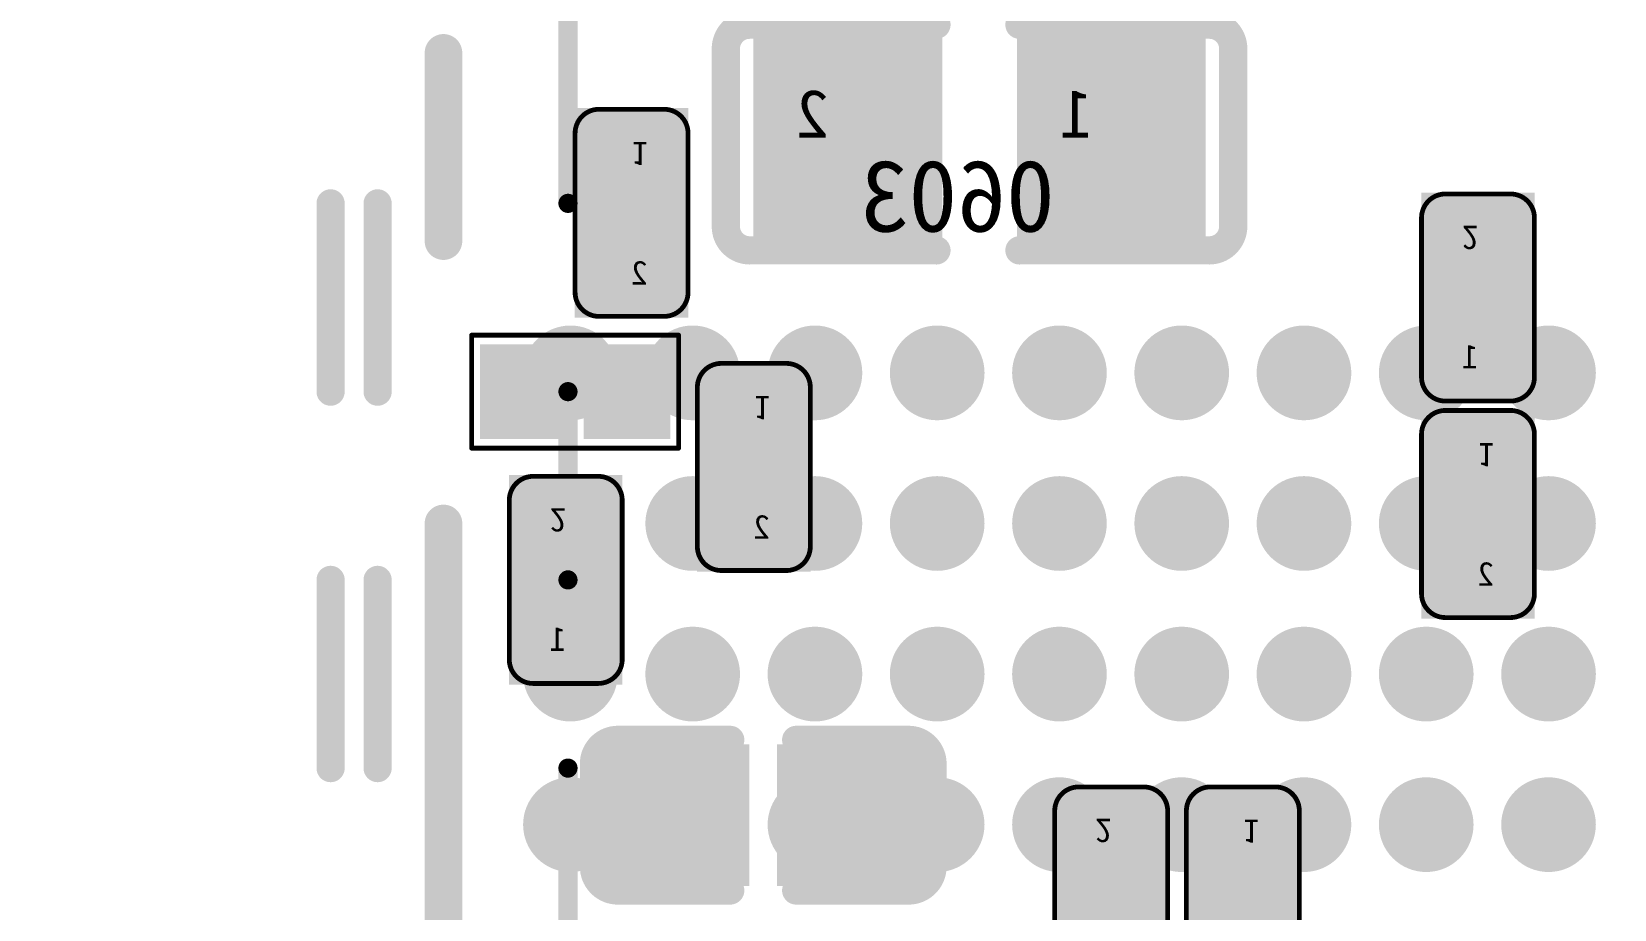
# Model space of a CAD drawing. Header units: millimetres. Extents: x 7.33 to 10.08, y 7.01 to 8.78.
# Drawn here: x 7.9484 to 8.2797, y 8.3593 to 8.5429 of the extents above; entities that cross this region are included whole.
import ezdxf

# ---------------------------------------------------------------- set-up
doc = ezdxf.new("R2010")
doc.units = ezdxf.units.MM
doc.header["$MEASUREMENT"] = 0
for name, color, linetype in [('BottomLayer', 5, 'Continuous'), ('BottomOverlay', 54, 'Continuous'), ('BottomPaste', 16, 'Continuous'), ('BottomSolder', 6, 'Continuous'), ('Mechanical16', 56, 'Continuous'), ('Mechanical20', 56, 'Continuous'), ('Mechanical5', 56, 'Continuous'), ('TopLayer', 1, 'Continuous'), ('TopOverlay', 2, 'Continuous'), ('TopPaste', 8, 'Continuous'), ('TopSolder', 216, 'Continuous')]:
    doc.layers.add(name, color=color, linetype=linetype)

# ---------------------------------------------------------------- blocks, each defined once
blk = doc.blocks.new('BGA200_15R00X10R00X0R90_5')
at = {"layer": 'TopLayer', "const_width": 0.00591}
for points in [[(0.04429, -0.06348, 1), (0.0502, -0.06348, 1)], [(0.07579, -0.06348, 1), (0.08169, -0.06348, 1)], [(0.10728, -0.06348, 1), (0.11319, -0.06348, 1)], [(0.13878, -0.06348, 1), (0.14468, -0.06348, 1)], [(0.04429, -0.08908, 1), (0.0502, -0.08908, 1)], [(0.07579, -0.08908, 1), (0.08169, -0.08908, 1)], [(0.10728, -0.08908, 1), (0.11319, -0.08908, 1)], [(0.13878, -0.08908, 1), (0.14468, -0.08908, 1)], [(0.04429, -0.11467, 1), (0.0502, -0.11467, 1)], [(0.07579, -0.11467, 1), (0.08169, -0.11467, 1)], [(0.10728, -0.11467, 1), (0.11319, -0.11467, 1)], [(0.13878, -0.11467, 1), (0.14468, -0.11467, 1)], [(0.04429, -0.14026, 1), (0.0502, -0.14026, 1)], [(0.07579, -0.14026, 1), (0.08169, -0.14026, 1)], [(0.10728, -0.14026, 1), (0.11319, -0.14026, 1)], [(0.13878, -0.14026, 1), (0.14468, -0.14026, 1)], [(0.04429, -0.16585, 1), (0.0502, -0.16585, 1)], [(0.07579, -0.16585, 1), (0.08169, -0.16585, 1)], [(0.10728, -0.16585, 1), (0.11319, -0.16585, 1)], [(0.13878, -0.16585, 1), (0.14468, -0.16585, 1)], [(0.04429, -0.19144, 1), (0.0502, -0.19144, 1)], [(0.07579, -0.19144, 1), (0.08169, -0.19144, 1)], [(0.10728, -0.19144, 1), (0.11319, -0.19144, 1)], [(0.13878, -0.19144, 1), (0.14468, -0.19144, 1)], [(0.04429, -0.21703, 1), (0.0502, -0.21703, 1)], [(0.07579, -0.21703, 1), (0.08169, -0.21703, 1)], [(0.10728, -0.21703, 1), (0.11319, -0.21703, 1)], [(0.13878, -0.21703, 1), (0.14468, -0.21703, 1)], [(0.04429, -0.24262, 1), (0.0502, -0.24262, 1)], [(0.07579, -0.24262, 1), (0.08169, -0.24262, 1)], [(0.10728, -0.24262, 1), (0.11319, -0.24262, 1)], [(0.13878, -0.24262, 1), (0.14468, -0.24262, 1)], [(0.04429, -0.26821, 1), (0.0502, -0.26821, 1)], [(0.07579, -0.26821, 1), (0.08169, -0.26821, 1)], [(0.10728, -0.26821, 1), (0.11319, -0.26821, 1)], [(0.13878, -0.26821, 1), (0.14468, -0.26821, 1)]]:
    blk.add_lwpolyline(points, format="xyb", close=True, dxfattribs=at)
at = {"layer": 'TopOverlay', "const_width": 0.00787}
for points in [[(-0.01969, -0.29478), (0.01969, -0.29478)], [(0.07874, -0.29478), (0.19685, -0.29478)]]:
    blk.add_lwpolyline(points, dxfattribs=at)
at = {"layer": 'TopOverlay', "const_width": 0.00394}
for points in [[(-0.02165, -0.29478, 1), (-0.01772, -0.29478, 1)], [(0.01772, -0.29478, 1), (0.02165, -0.29478, 1)], [(0.07677, -0.29478, 1), (0.08071, -0.29478, 1)]]:
    blk.add_lwpolyline(points, format="xyb", close=True, dxfattribs=at)
at = {"layer": 'TopPaste', "const_width": 0.00591}
for points in [[(0.04429, -0.06348, 1), (0.0502, -0.06348, 1)], [(0.07579, -0.06348, 1), (0.08169, -0.06348, 1)], [(0.10728, -0.06348, 1), (0.11319, -0.06348, 1)], [(0.13878, -0.06348, 1), (0.14468, -0.06348, 1)], [(0.04429, -0.08908, 1), (0.0502, -0.08908, 1)], [(0.07579, -0.08908, 1), (0.08169, -0.08908, 1)], [(0.10728, -0.08908, 1), (0.11319, -0.08908, 1)], [(0.13878, -0.08908, 1), (0.14468, -0.08908, 1)], [(0.04429, -0.11467, 1), (0.0502, -0.11467, 1)], [(0.07579, -0.11467, 1), (0.08169, -0.11467, 1)], [(0.10728, -0.11467, 1), (0.11319, -0.11467, 1)], [(0.13878, -0.11467, 1), (0.14468, -0.11467, 1)], [(0.04429, -0.14026, 1), (0.0502, -0.14026, 1)], [(0.07579, -0.14026, 1), (0.08169, -0.14026, 1)], [(0.10728, -0.14026, 1), (0.11319, -0.14026, 1)], [(0.13878, -0.14026, 1), (0.14468, -0.14026, 1)], [(0.04429, -0.16585, 1), (0.0502, -0.16585, 1)], [(0.07579, -0.16585, 1), (0.08169, -0.16585, 1)], [(0.10728, -0.16585, 1), (0.11319, -0.16585, 1)], [(0.13878, -0.16585, 1), (0.14468, -0.16585, 1)], [(0.04429, -0.19144, 1), (0.0502, -0.19144, 1)], [(0.07579, -0.19144, 1), (0.08169, -0.19144, 1)], [(0.10728, -0.19144, 1), (0.11319, -0.19144, 1)], [(0.13878, -0.19144, 1), (0.14468, -0.19144, 1)], [(0.04429, -0.21703, 1), (0.0502, -0.21703, 1)], [(0.07579, -0.21703, 1), (0.08169, -0.21703, 1)], [(0.10728, -0.21703, 1), (0.11319, -0.21703, 1)], [(0.13878, -0.21703, 1), (0.14468, -0.21703, 1)], [(0.04429, -0.24262, 1), (0.0502, -0.24262, 1)], [(0.07579, -0.24262, 1), (0.08169, -0.24262, 1)], [(0.10728, -0.24262, 1), (0.11319, -0.24262, 1)], [(0.13878, -0.24262, 1), (0.14468, -0.24262, 1)], [(0.04429, -0.26821, 1), (0.0502, -0.26821, 1)], [(0.07579, -0.26821, 1), (0.08169, -0.26821, 1)], [(0.10728, -0.26821, 1), (0.11319, -0.26821, 1)], [(0.13878, -0.26821, 1), (0.14468, -0.26821, 1)]]:
    blk.add_lwpolyline(points, format="xyb", close=True, dxfattribs=at)
at = {"layer": 'TopSolder', "const_width": 0.00991}
for points in [[(0.04229, -0.06348, 1), (0.0522, -0.06348, 1)], [(0.07379, -0.06348, 1), (0.08369, -0.06348, 1)], [(0.10528, -0.06348, 1), (0.11519, -0.06348, 1)], [(0.13678, -0.06348, 1), (0.14668, -0.06348, 1)], [(0.04229, -0.08908, 1), (0.0522, -0.08908, 1)], [(0.07379, -0.08908, 1), (0.08369, -0.08908, 1)], [(0.10528, -0.08908, 1), (0.11519, -0.08908, 1)], [(0.13678, -0.08908, 1), (0.14668, -0.08908, 1)], [(0.04229, -0.11467, 1), (0.0522, -0.11467, 1)], [(0.07379, -0.11467, 1), (0.08369, -0.11467, 1)], [(0.10528, -0.11467, 1), (0.11519, -0.11467, 1)], [(0.13678, -0.11467, 1), (0.14668, -0.11467, 1)], [(0.04229, -0.14026, 1), (0.0522, -0.14026, 1)], [(0.07379, -0.14026, 1), (0.08369, -0.14026, 1)], [(0.10528, -0.14026, 1), (0.11519, -0.14026, 1)], [(0.13678, -0.14026, 1), (0.14668, -0.14026, 1)], [(0.04229, -0.16585, 1), (0.0522, -0.16585, 1)], [(0.07379, -0.16585, 1), (0.08369, -0.16585, 1)], [(0.10528, -0.16585, 1), (0.11519, -0.16585, 1)], [(0.13678, -0.16585, 1), (0.14668, -0.16585, 1)], [(0.04229, -0.19144, 1), (0.0522, -0.19144, 1)], [(0.07379, -0.19144, 1), (0.08369, -0.19144, 1)], [(0.10528, -0.19144, 1), (0.11519, -0.19144, 1)], [(0.13678, -0.19144, 1), (0.14668, -0.19144, 1)], [(0.04229, -0.21703, 1), (0.0522, -0.21703, 1)], [(0.07379, -0.21703, 1), (0.08369, -0.21703, 1)], [(0.10528, -0.21703, 1), (0.11519, -0.21703, 1)], [(0.13678, -0.21703, 1), (0.14668, -0.21703, 1)], [(0.04229, -0.24262, 1), (0.0522, -0.24262, 1)], [(0.07379, -0.24262, 1), (0.08369, -0.24262, 1)], [(0.10528, -0.24262, 1), (0.11519, -0.24262, 1)], [(0.13678, -0.24262, 1), (0.14668, -0.24262, 1)], [(0.04229, -0.26821, 1), (0.0522, -0.26821, 1)], [(0.07379, -0.26821, 1), (0.08369, -0.26821, 1)], [(0.10528, -0.26821, 1), (0.11519, -0.26821, 1)], [(0.13678, -0.26821, 1), (0.14668, -0.26821, 1)]]:
    blk.add_lwpolyline(points, format="xyb", close=True, dxfattribs=at)
blk = doc.blocks.new('FBGA153_11R5X13R0X1R00_B_14')
at = {"layer": 'BottomOverlay', "const_width": 0.00591}
for points in [[(0.21654, -0.01969), (0.21654, 0.01969)], [(0.22638, -0.01969), (0.22638, 0.01969)], [(0.21654, -0.09842), (0.21654, -0.05906)], [(0.22638, -0.09842), (0.22638, -0.05906)]]:
    blk.add_lwpolyline(points, dxfattribs=at)
at = {"layer": 'BottomOverlay', "const_width": 0.00295}
for points in [[(0.21506, 0.01969, 1), (0.21801, 0.01969, 1)], [(0.2249, 0.01969, 1), (0.22785, 0.01969, 1)], [(0.21506, -0.01969, 1), (0.21801, -0.01969, 1)], [(0.2249, -0.01969, 1), (0.22785, -0.01969, 1)], [(0.21506, -0.05906, 1), (0.21801, -0.05906, 1)], [(0.2249, -0.05906, 1), (0.22785, -0.05906, 1)], [(0.21506, -0.09842, 1), (0.21801, -0.09842, 1)], [(0.2249, -0.09842, 1), (0.22785, -0.09842, 1)]]:
    blk.add_lwpolyline(points, format="xyb", close=True, dxfattribs=at)
at = {"layer": 'Mechanical16'}
for points, const_width in [([(0.26622, 0.01969), (0.26622, 0.05906)], 0.00402), ([(0.21654, -0.01969), (0.21654, 0.01969)], 0.00591), ([(0.22638, -0.01969), (0.22638, 0.01969)], 0.00591), ([(0.26622, -0.05906), (0.26622, -0.01969)], 0.00402), ([(0.21654, -0.09842), (0.21654, -0.05906)], 0.00591), ([(0.22638, -0.09842), (0.22638, -0.05906)], 0.00591), ([(0.26622, -0.1378), (0.26622, -0.09842)], 0.00402)]:
    blk.add_lwpolyline(points, dxfattribs=dict(at, const_width=const_width))
for points, const_width in [([(0.21506, 0.01969, 1), (0.21801, 0.01969, 1)], 0.00295), ([(0.2249, 0.01969, 1), (0.22785, 0.01969, 1)], 0.00295), ([(0.26522, 0.01969, 1), (0.26722, 0.01969, 1)], 0.00201), ([(0.21506, -0.01969, 1), (0.21801, -0.01969, 1)], 0.00295), ([(0.2249, -0.01969, 1), (0.22785, -0.01969, 1)], 0.00295), ([(0.26522, -0.01969, 1), (0.26722, -0.01969, 1)], 0.00201), ([(0.21506, -0.05906, 1), (0.21801, -0.05906, 1)], 0.00295), ([(0.2249, -0.05906, 1), (0.22785, -0.05906, 1)], 0.00295), ([(0.26522, -0.05906, 1), (0.26722, -0.05906, 1)], 0.00201), ([(0.21506, -0.09842, 1), (0.21801, -0.09842, 1)], 0.00295), ([(0.2249, -0.09842, 1), (0.22785, -0.09842, 1)], 0.00295), ([(0.26522, -0.09842, 1), (0.26722, -0.09842, 1)], 0.00201)]:
    blk.add_lwpolyline(points, format="xyb", close=True, dxfattribs=dict(at, const_width=const_width))
blk = doc.blocks.new('R0201_B_70')
at = {"layer": 'BottomLayer'}
for points in [[(-0.01792, -0.00788), (-0.00375, -0.00788), (-0.01792, 0.00787), (-0.00375, 0.00787)], [(0.00374, -0.00788), (0.01791, -0.00788), (0.00374, 0.00787), (0.01791, 0.00787)]]:
    blk.add_solid(points, dxfattribs=at)
at = {"layer": 'BottomOverlay', "const_width": 0.001}
for points in [[(-0.02166, 0.01182), (-0.02166, -0.01182)], [(0.02166, 0.01182), (-0.02166, 0.01182)], [(0.02166, 0.01182), (0.02166, -0.01182)], [(0.02166, -0.01182), (-0.02166, -0.01182)]]:
    blk.add_lwpolyline(points, dxfattribs=at)
at = {"layer": 'BottomOverlay', "const_width": 0.0005}
for points in [[(-0.02191, 0.01182, 1), (-0.02141, 0.01182, 1)], [(-0.02191, 0.01182, 1), (-0.02141, 0.01182, 1)], [(0.02141, 0.01182, 1), (0.02191, 0.01182, 1)], [(0.02141, 0.01182, 1), (0.02191, 0.01182, 1)], [(-0.02191, -0.01182, 1), (-0.02141, -0.01182, 1)], [(-0.02191, -0.01182, 1), (-0.02141, -0.01182, 1)], [(0.02141, -0.01182, 1), (0.02191, -0.01182, 1)], [(0.02141, -0.01182, 1), (0.02191, -0.01182, 1)]]:
    blk.add_lwpolyline(points, format="xyb", close=True, dxfattribs=at)
at = {"layer": 'BottomPaste'}
for points in [[(-0.01792, -0.00788), (-0.00375, -0.00788), (-0.01792, 0.00787), (-0.00375, 0.00787)], [(0.00374, -0.00788), (0.01791, -0.00788), (0.00374, 0.00787), (0.01791, 0.00787)]]:
    blk.add_solid(points, dxfattribs=at)
at = {"layer": 'BottomSolder'}
for points in [[(-0.01992, -0.00988), (-0.00175, -0.00988), (-0.01992, 0.00987), (-0.00175, 0.00987)], [(0.00174, -0.00988), (0.01991, -0.00988), (0.00174, 0.00987), (0.01991, 0.00987)]]:
    blk.add_solid(points, dxfattribs=at)
blk = doc.blocks.new('C0201_B_273')
at = {"layer": 'BottomLayer'}
for points in [[(-0.01792, -0.00788), (-0.00375, -0.00788), (-0.01792, 0.00787), (-0.00375, 0.00787)], [(0.00374, -0.00788), (0.01791, -0.00788), (0.00374, 0.00787), (0.01791, 0.00787)]]:
    blk.add_solid(points, dxfattribs=at)
at = {"layer": 'BottomOverlay', "const_width": 0.001}
for points in [[(-0.02166, 0.00681, -0.414249), (-0.01666, 0.01182)], [(0.01665, 0.01182, -0.414214), (0.02166, 0.00681)], [(-0.01666, -0.01182, -0.414178), (-0.02166, -0.00681)], [(0.02166, -0.00681, -0.414132), (0.01665, -0.01182)]]:
    blk.add_lwpolyline(points, format="xyb", dxfattribs=at)
for points in [[(-0.01666, 0.01182), (0.01665, 0.01182)], [(-0.02166, 0.00681), (-0.02166, -0.00681)], [(0.02166, 0.00681), (0.02166, -0.00681)], [(-0.01666, -0.01182), (0.01665, -0.01182)]]:
    blk.add_lwpolyline(points, dxfattribs=at)
at = {"layer": 'BottomOverlay', "const_width": 0.0005}
for points in [[(-0.01691, 0.01182, 1), (-0.01641, 0.01182, 1)], [(-0.01691, 0.01182, 1), (-0.01641, 0.01182, 1)], [(0.0164, 0.01182, 1), (0.0169, 0.01182, 1)], [(0.0164, 0.01182, 1), (0.0169, 0.01182, 1)], [(-0.02191, 0.00681, 1), (-0.02141, 0.00681, 1)], [(-0.02191, 0.00681, 1), (-0.02141, 0.00681, 1)], [(0.02141, 0.00681, 1), (0.02191, 0.00681, 1)], [(0.02141, 0.00681, 1), (0.02191, 0.00681, 1)], [(-0.02191, -0.00681, 1), (-0.02141, -0.00681, 1)], [(-0.02191, -0.00681, 1), (-0.02141, -0.00681, 1)], [(0.02141, -0.00681, 1), (0.02191, -0.00681, 1)], [(0.02141, -0.00681, 1), (0.02191, -0.00681, 1)], [(-0.01691, -0.01182, 1), (-0.01641, -0.01182, 1)], [(-0.01691, -0.01182, 1), (-0.01641, -0.01182, 1)], [(0.0164, -0.01182, 1), (0.0169, -0.01182, 1)], [(0.0164, -0.01182, 1), (0.0169, -0.01182, 1)]]:
    blk.add_lwpolyline(points, format="xyb", close=True, dxfattribs=at)
at = {"layer": 'BottomPaste'}
for points in [[(-0.01792, -0.00788), (-0.00375, -0.00788), (-0.01792, 0.00787), (-0.00375, 0.00787)], [(0.00374, -0.00788), (0.01791, -0.00788), (0.00374, 0.00787), (0.01791, 0.00787)]]:
    blk.add_solid(points, dxfattribs=at)
at = {"layer": 'BottomSolder'}
for points in [[(-0.02192, -0.01188), (0.00025, -0.01188), (-0.02192, 0.01187), (0.00025, 0.01187)], [(-0.00026, -0.01188), (0.02191, -0.01188), (-0.00026, 0.01187), (0.02191, 0.01187)]]:
    blk.add_solid(points, dxfattribs=at)
at = {"layer": 'Mechanical20', "text_generation_flag": 2}
for s, rotation, p in [('1', 270, (-0.01484, 0)), ('2', 90, (0.015, 0.00333))]:
    blk.add_text(s, height=0.005, rotation=rotation, dxfattribs=at).set_placement(p)
blk = doc.blocks.new('C0201_B_275')
at = {"layer": 'BottomLayer'}
for points in [[(-0.01792, -0.00788), (-0.00375, -0.00788), (-0.01792, 0.00787), (-0.00375, 0.00787)], [(0.00374, -0.00788), (0.01791, -0.00788), (0.00374, 0.00787), (0.01791, 0.00787)]]:
    blk.add_solid(points, dxfattribs=at)
at = {"layer": 'BottomOverlay', "const_width": 0.001}
for points in [[(-0.02166, 0.00681, -0.414249), (-0.01666, 0.01182)], [(0.01665, 0.01182, -0.414214), (0.02166, 0.00681)], [(-0.01666, -0.01182, -0.414178), (-0.02166, -0.00681)], [(0.02166, -0.00681, -0.414132), (0.01665, -0.01182)]]:
    blk.add_lwpolyline(points, format="xyb", dxfattribs=at)
for points in [[(0.01665, 0.01182), (-0.01666, 0.01182)], [(-0.02166, -0.00681), (-0.02166, 0.00681)], [(0.02166, -0.00681), (0.02166, 0.00681)], [(0.01665, -0.01182), (-0.01666, -0.01182)]]:
    blk.add_lwpolyline(points, dxfattribs=at)
at = {"layer": 'BottomOverlay', "const_width": 0.0005}
for points in [[(-0.01691, 0.01182, 1), (-0.01641, 0.01182, 1)], [(-0.01691, 0.01182, 1), (-0.01641, 0.01182, 1)], [(0.0164, 0.01182, 1), (0.0169, 0.01182, 1)], [(0.0164, 0.01182, 1), (0.0169, 0.01182, 1)], [(-0.02191, 0.00681, 1), (-0.02141, 0.00681, 1)], [(-0.02191, 0.00681, 1), (-0.02141, 0.00681, 1)], [(0.02141, 0.00681, 1), (0.02191, 0.00681, 1)], [(0.02141, 0.00681, 1), (0.02191, 0.00681, 1)], [(-0.02191, -0.00681, 1), (-0.02141, -0.00681, 1)], [(-0.02191, -0.00681, 1), (-0.02141, -0.00681, 1)], [(0.02141, -0.00681, 1), (0.02191, -0.00681, 1)], [(0.02141, -0.00681, 1), (0.02191, -0.00681, 1)], [(-0.01691, -0.01182, 1), (-0.01641, -0.01182, 1)], [(-0.01691, -0.01182, 1), (-0.01641, -0.01182, 1)], [(0.0164, -0.01182, 1), (0.0169, -0.01182, 1)], [(0.0164, -0.01182, 1), (0.0169, -0.01182, 1)]]:
    blk.add_lwpolyline(points, format="xyb", close=True, dxfattribs=at)
at = {"layer": 'BottomPaste'}
for points in [[(-0.01792, -0.00788), (-0.00375, -0.00788), (-0.01792, 0.00787), (-0.00375, 0.00787)], [(0.00374, -0.00788), (0.01791, -0.00788), (0.00374, 0.00787), (0.01791, 0.00787)]]:
    blk.add_solid(points, dxfattribs=at)
at = {"layer": 'BottomSolder'}
for points in [[(-0.02192, -0.01188), (0.00025, -0.01188), (-0.02192, 0.01187), (0.00025, 0.01187)], [(-0.00026, -0.01188), (0.02191, -0.01188), (-0.00026, 0.01187), (0.02191, 0.01187)]]:
    blk.add_solid(points, dxfattribs=at)
at = {"layer": 'Mechanical20', "text_generation_flag": 2}
for s, rotation, p in [('1', -90, (-0.01484, 0)), ('2', 90, (0.015, 0.00333))]:
    blk.add_text(s, height=0.005, rotation=rotation, dxfattribs=at).set_placement(p)
blk = doc.blocks.new('C0201_B_277')
at = {"layer": 'BottomLayer'}
for points in [[(-0.01792, -0.00788), (-0.00375, -0.00788), (-0.01792, 0.00787), (-0.00375, 0.00787)], [(0.00374, -0.00788), (0.01791, -0.00788), (0.00374, 0.00787), (0.01791, 0.00787)]]:
    blk.add_solid(points, dxfattribs=at)
at = {"layer": 'BottomOverlay', "const_width": 0.001}
for points in [[(-0.02166, 0.00681, -0.414249), (-0.01666, 0.01182)], [(0.01665, 0.01182, -0.414214), (0.02166, 0.00681)], [(-0.01666, -0.01182, -0.414178), (-0.02166, -0.00681)], [(0.02166, -0.00681, -0.414132), (0.01665, -0.01182)]]:
    blk.add_lwpolyline(points, format="xyb", dxfattribs=at)
for points in [[(-0.01666, 0.01182), (0.01665, 0.01182)], [(-0.02166, 0.00681), (-0.02166, -0.00681)], [(0.02166, 0.00681), (0.02166, -0.00681)], [(-0.01666, -0.01182), (0.01665, -0.01182)]]:
    blk.add_lwpolyline(points, dxfattribs=at)
at = {"layer": 'BottomOverlay', "const_width": 0.0005}
for points in [[(-0.01691, 0.01182, 1), (-0.01641, 0.01182, 1)], [(-0.01691, 0.01182, 1), (-0.01641, 0.01182, 1)], [(0.0164, 0.01182, 1), (0.0169, 0.01182, 1)], [(0.0164, 0.01182, 1), (0.0169, 0.01182, 1)], [(-0.02191, 0.00681, 1), (-0.02141, 0.00681, 1)], [(-0.02191, 0.00681, 1), (-0.02141, 0.00681, 1)], [(0.02141, 0.00681, 1), (0.02191, 0.00681, 1)], [(0.02141, 0.00681, 1), (0.02191, 0.00681, 1)], [(-0.02191, -0.00681, 1), (-0.02141, -0.00681, 1)], [(-0.02191, -0.00681, 1), (-0.02141, -0.00681, 1)], [(0.02141, -0.00681, 1), (0.02191, -0.00681, 1)], [(0.02141, -0.00681, 1), (0.02191, -0.00681, 1)], [(-0.01691, -0.01182, 1), (-0.01641, -0.01182, 1)], [(-0.01691, -0.01182, 1), (-0.01641, -0.01182, 1)], [(0.0164, -0.01182, 1), (0.0169, -0.01182, 1)], [(0.0164, -0.01182, 1), (0.0169, -0.01182, 1)]]:
    blk.add_lwpolyline(points, format="xyb", close=True, dxfattribs=at)
at = {"layer": 'BottomPaste'}
for points in [[(-0.01792, -0.00788), (-0.00375, -0.00788), (-0.01792, 0.00787), (-0.00375, 0.00787)], [(0.00374, -0.00788), (0.01791, -0.00788), (0.00374, 0.00787), (0.01791, 0.00787)]]:
    blk.add_solid(points, dxfattribs=at)
at = {"layer": 'BottomSolder'}
for points in [[(-0.02192, -0.01188), (0.00025, -0.01188), (-0.02192, 0.01187), (0.00025, 0.01187)], [(-0.00026, -0.01188), (0.02191, -0.01188), (-0.00026, 0.01187), (0.02191, 0.01187)]]:
    blk.add_solid(points, dxfattribs=at)
at = {"layer": 'Mechanical20', "text_generation_flag": 2}
for s, rotation, p in [('1', 270, (-0.01484, 0)), ('2', 90, (0.015, 0.00333))]:
    blk.add_text(s, height=0.005, rotation=rotation, dxfattribs=at).set_placement(p)
blk = doc.blocks.new('C0201_B_282')
at = {"layer": 'BottomLayer'}
for points in [[(-0.01792, -0.00788), (-0.00375, -0.00788), (-0.01792, 0.00787), (-0.00375, 0.00787)], [(0.00374, -0.00788), (0.01791, -0.00788), (0.00374, 0.00787), (0.01791, 0.00787)]]:
    blk.add_solid(points, dxfattribs=at)
at = {"layer": 'BottomOverlay', "const_width": 0.001}
for points in [[(-0.02166, 0.00681, -0.414249), (-0.01666, 0.01182)], [(0.01665, 0.01182, -0.414214), (0.02166, 0.00681)], [(-0.01666, -0.01182, -0.414178), (-0.02166, -0.00681)], [(0.02166, -0.00681, -0.414132), (0.01665, -0.01182)]]:
    blk.add_lwpolyline(points, format="xyb", dxfattribs=at)
for points in [[(0.01665, 0.01182), (-0.01666, 0.01182)], [(-0.02166, -0.00681), (-0.02166, 0.00681)], [(0.02166, -0.00681), (0.02166, 0.00681)], [(0.01665, -0.01182), (-0.01666, -0.01182)]]:
    blk.add_lwpolyline(points, dxfattribs=at)
at = {"layer": 'BottomOverlay', "const_width": 0.0005}
for points in [[(-0.01691, 0.01182, 1), (-0.01641, 0.01182, 1)], [(-0.01691, 0.01182, 1), (-0.01641, 0.01182, 1)], [(0.0164, 0.01182, 1), (0.0169, 0.01182, 1)], [(0.0164, 0.01182, 1), (0.0169, 0.01182, 1)], [(-0.02191, 0.00681, 1), (-0.02141, 0.00681, 1)], [(-0.02191, 0.00681, 1), (-0.02141, 0.00681, 1)], [(0.02141, 0.00681, 1), (0.02191, 0.00681, 1)], [(0.02141, 0.00681, 1), (0.02191, 0.00681, 1)], [(-0.02191, -0.00681, 1), (-0.02141, -0.00681, 1)], [(-0.02191, -0.00681, 1), (-0.02141, -0.00681, 1)], [(0.02141, -0.00681, 1), (0.02191, -0.00681, 1)], [(0.02141, -0.00681, 1), (0.02191, -0.00681, 1)], [(-0.01691, -0.01182, 1), (-0.01641, -0.01182, 1)], [(-0.01691, -0.01182, 1), (-0.01641, -0.01182, 1)], [(0.0164, -0.01182, 1), (0.0169, -0.01182, 1)], [(0.0164, -0.01182, 1), (0.0169, -0.01182, 1)]]:
    blk.add_lwpolyline(points, format="xyb", close=True, dxfattribs=at)
at = {"layer": 'BottomPaste'}
for points in [[(-0.01792, -0.00788), (-0.00375, -0.00788), (-0.01792, 0.00787), (-0.00375, 0.00787)], [(0.00374, -0.00788), (0.01791, -0.00788), (0.00374, 0.00787), (0.01791, 0.00787)]]:
    blk.add_solid(points, dxfattribs=at)
at = {"layer": 'BottomSolder'}
for points in [[(-0.02192, -0.01188), (0.00025, -0.01188), (-0.02192, 0.01187), (0.00025, 0.01187)], [(-0.00026, -0.01188), (0.02191, -0.01188), (-0.00026, 0.01187), (0.02191, 0.01187)]]:
    blk.add_solid(points, dxfattribs=at)
at = {"layer": 'Mechanical20', "text_generation_flag": 2}
for s, rotation, p in [('1', -90, (-0.01484, 0)), ('2', 90, (0.015, 0.00333))]:
    blk.add_text(s, height=0.005, rotation=rotation, dxfattribs=at).set_placement(p)
blk = doc.blocks.new('C0603_B_287')
at = {"layer": 'BottomLayer'}
for points in [[(-0.01181, 0.01771), (-0.04331, 0.01771), (-0.01181, -0.01771), (-0.04331, -0.01771)], [(0.04331, 0.01771), (0.01181, 0.01771), (0.04331, -0.01771), (0.01181, -0.01771)]]:
    blk.add_solid(points, dxfattribs=at)
at = {"layer": 'BottomOverlay', "const_width": 0.00591}
for points in [[(-0.0531, 0.0186, -0.414214), (-0.0481, 0.0236)], [(0.0481, 0.0236, -0.414214), (0.0531, 0.0186)], [(-0.0481, -0.0236, -0.414214), (-0.0531, -0.0186)], [(0.0531, -0.0186, -0.414214), (0.0481, -0.0236)]]:
    blk.add_lwpolyline(points, format="xyb", dxfattribs=at)
for points in [[(-0.00836, 0.0236), (-0.0481, 0.0236)], [(0.0481, 0.0236), (0.00902, 0.0236)], [(-0.0531, 0.0186), (-0.0531, -0.0186)], [(0.0531, 0.0186), (0.0531, -0.0186)], [(-0.00836, -0.0236), (-0.0481, -0.0236)], [(0.0481, -0.0236), (0.00902, -0.0236)]]:
    blk.add_lwpolyline(points, dxfattribs=at)
at = {"layer": 'BottomOverlay', "const_width": 0.00296}
for points in [[(-0.04958, 0.0236, 1), (-0.04662, 0.0236, 1)], [(-0.04958, 0.0236, 1), (-0.04662, 0.0236, 1)], [(-0.00984, 0.0236, 1), (-0.00688, 0.0236, 1)], [(0.00754, 0.0236, 1), (0.0105, 0.0236, 1)], [(0.04662, 0.0236, 1), (0.04958, 0.0236, 1)], [(0.04662, 0.0236, 1), (0.04958, 0.0236, 1)], [(-0.05458, 0.0186, 1), (-0.05162, 0.0186, 1)], [(-0.05458, 0.0186, 1), (-0.05162, 0.0186, 1)], [(0.05162, 0.0186, 1), (0.05458, 0.0186, 1)], [(0.05162, 0.0186, 1), (0.05458, 0.0186, 1)], [(-0.05458, -0.0186, 1), (-0.05162, -0.0186, 1)], [(-0.05458, -0.0186, 1), (-0.05162, -0.0186, 1)], [(0.05162, -0.0186, 1), (0.05458, -0.0186, 1)], [(0.05162, -0.0186, 1), (0.05458, -0.0186, 1)], [(-0.04958, -0.0236, 1), (-0.04662, -0.0236, 1)], [(-0.04958, -0.0236, 1), (-0.04662, -0.0236, 1)], [(-0.00984, -0.0236, 1), (-0.00688, -0.0236, 1)], [(0.00754, -0.0236, 1), (0.0105, -0.0236, 1)], [(0.04662, -0.0236, 1), (0.04958, -0.0236, 1)], [(0.04662, -0.0236, 1), (0.04958, -0.0236, 1)]]:
    blk.add_lwpolyline(points, format="xyb", close=True, dxfattribs=at)
at = {"layer": 'BottomPaste'}
for points in [[(-0.01181, 0.01771), (-0.04331, 0.01771), (-0.01181, -0.01771), (-0.04331, -0.01771)], [(0.04331, 0.01771), (0.01181, 0.01771), (0.04331, -0.01771), (0.01181, -0.01771)]]:
    blk.add_solid(points, dxfattribs=at)
at = {"layer": 'BottomSolder'}
for points in [[(-0.00781, 0.02171), (-0.04731, 0.02171), (-0.00781, -0.02171), (-0.04731, -0.02171)], [(0.04731, 0.02171), (0.00781, 0.02171), (0.04731, -0.02171), (0.00781, -0.02171)]]:
    blk.add_solid(points, dxfattribs=at)
at = {"layer": 'Mechanical16', "const_width": 0.00591}
for points in [[(-0.0531, 0.0186, -0.414214), (-0.0481, 0.0236)], [(0.0481, 0.0236, -0.414214), (0.0531, 0.0186)], [(-0.0481, -0.0236, -0.414214), (-0.0531, -0.0186)], [(0.0531, -0.0186, -0.414214), (0.0481, -0.0236)]]:
    blk.add_lwpolyline(points, format="xyb", dxfattribs=at)
for points in [[(-0.00836, 0.0236), (-0.0481, 0.0236)], [(0.0481, 0.0236), (0.00902, 0.0236)], [(-0.0531, 0.0186), (-0.0531, -0.0186)], [(0.0531, 0.0186), (0.0531, -0.0186)], [(-0.00836, -0.0236), (-0.0481, -0.0236)], [(0.0481, -0.0236), (0.00902, -0.0236)]]:
    blk.add_lwpolyline(points, dxfattribs=at)
at = {"layer": 'Mechanical16', "const_width": 0.00296}
for points in [[(-0.04958, 0.0236, 1), (-0.04662, 0.0236, 1)], [(-0.04958, 0.0236, 1), (-0.04662, 0.0236, 1)], [(-0.00984, 0.0236, 1), (-0.00688, 0.0236, 1)], [(0.00754, 0.0236, 1), (0.0105, 0.0236, 1)], [(0.04662, 0.0236, 1), (0.04958, 0.0236, 1)], [(0.04662, 0.0236, 1), (0.04958, 0.0236, 1)], [(-0.05458, 0.0186, 1), (-0.05162, 0.0186, 1)], [(-0.05458, 0.0186, 1), (-0.05162, 0.0186, 1)], [(0.05162, 0.0186, 1), (0.05458, 0.0186, 1)], [(0.05162, 0.0186, 1), (0.05458, 0.0186, 1)], [(-0.05458, -0.0186, 1), (-0.05162, -0.0186, 1)], [(-0.05458, -0.0186, 1), (-0.05162, -0.0186, 1)], [(0.05162, -0.0186, 1), (0.05458, -0.0186, 1)], [(0.05162, -0.0186, 1), (0.05458, -0.0186, 1)], [(-0.04958, -0.0236, 1), (-0.04662, -0.0236, 1)], [(-0.04958, -0.0236, 1), (-0.04662, -0.0236, 1)], [(-0.00984, -0.0236, 1), (-0.00688, -0.0236, 1)], [(0.00754, -0.0236, 1), (0.0105, -0.0236, 1)], [(0.04662, -0.0236, 1), (0.04958, -0.0236, 1)], [(0.04662, -0.0236, 1), (0.04958, -0.0236, 1)]]:
    blk.add_lwpolyline(points, format="xyb", close=True, dxfattribs=at)
at = {"layer": 'Mechanical20', "text_generation_flag": 2}
for s, p in [('1', (-0.02356, 0)), ('2', (0.03156, 0))]:
    blk.add_text(s, height=0.01, rotation=180, dxfattribs=at).set_placement(p)
blk = doc.blocks.new('C0201_B_296')
at = {"layer": 'BottomLayer'}
for points in [[(-0.01792, -0.00788), (-0.00375, -0.00788), (-0.01792, 0.00787), (-0.00375, 0.00787)], [(0.00374, -0.00788), (0.01791, -0.00788), (0.00374, 0.00787), (0.01791, 0.00787)]]:
    blk.add_solid(points, dxfattribs=at)
at = {"layer": 'BottomOverlay', "const_width": 0.001}
for points in [[(-0.02166, 0.00681, -0.414249), (-0.01666, 0.01182)], [(0.01665, 0.01182, -0.414214), (0.02166, 0.00681)], [(-0.01666, -0.01182, -0.414178), (-0.02166, -0.00681)], [(0.02166, -0.00681, -0.414132), (0.01665, -0.01182)]]:
    blk.add_lwpolyline(points, format="xyb", dxfattribs=at)
for points in [[(-0.01666, 0.01182), (0.01665, 0.01182)], [(-0.02166, 0.00681), (-0.02166, -0.00681)], [(0.02166, 0.00681), (0.02166, -0.00681)], [(-0.01666, -0.01182), (0.01665, -0.01182)]]:
    blk.add_lwpolyline(points, dxfattribs=at)
at = {"layer": 'BottomOverlay', "const_width": 0.0005}
for points in [[(-0.01691, 0.01182, 1), (-0.01641, 0.01182, 1)], [(-0.01691, 0.01182, 1), (-0.01641, 0.01182, 1)], [(0.0164, 0.01182, 1), (0.0169, 0.01182, 1)], [(0.0164, 0.01182, 1), (0.0169, 0.01182, 1)], [(-0.02191, 0.00681, 1), (-0.02141, 0.00681, 1)], [(-0.02191, 0.00681, 1), (-0.02141, 0.00681, 1)], [(0.02141, 0.00681, 1), (0.02191, 0.00681, 1)], [(0.02141, 0.00681, 1), (0.02191, 0.00681, 1)], [(-0.02191, -0.00681, 1), (-0.02141, -0.00681, 1)], [(-0.02191, -0.00681, 1), (-0.02141, -0.00681, 1)], [(0.02141, -0.00681, 1), (0.02191, -0.00681, 1)], [(0.02141, -0.00681, 1), (0.02191, -0.00681, 1)], [(-0.01691, -0.01182, 1), (-0.01641, -0.01182, 1)], [(-0.01691, -0.01182, 1), (-0.01641, -0.01182, 1)], [(0.0164, -0.01182, 1), (0.0169, -0.01182, 1)], [(0.0164, -0.01182, 1), (0.0169, -0.01182, 1)]]:
    blk.add_lwpolyline(points, format="xyb", close=True, dxfattribs=at)
at = {"layer": 'BottomPaste'}
for points in [[(-0.01792, -0.00788), (-0.00375, -0.00788), (-0.01792, 0.00787), (-0.00375, 0.00787)], [(0.00374, -0.00788), (0.01791, -0.00788), (0.00374, 0.00787), (0.01791, 0.00787)]]:
    blk.add_solid(points, dxfattribs=at)
at = {"layer": 'BottomSolder'}
for points in [[(-0.02192, -0.01188), (0.00025, -0.01188), (-0.02192, 0.01187), (0.00025, 0.01187)], [(-0.00026, -0.01188), (0.02191, -0.01188), (-0.00026, 0.01187), (0.02191, 0.01187)]]:
    blk.add_solid(points, dxfattribs=at)
at = {"layer": 'Mechanical20', "text_generation_flag": 2}
for s, rotation, p in [('1', 270, (-0.01484, 0)), ('2', 90, (0.015, 0.00333))]:
    blk.add_text(s, height=0.005, rotation=rotation, dxfattribs=at).set_placement(p)
blk = doc.blocks.new('C0201_B_298')
at = {"layer": 'BottomLayer'}
for points in [[(-0.01792, -0.00788), (-0.00375, -0.00788), (-0.01792, 0.00787), (-0.00375, 0.00787)], [(0.00374, -0.00788), (0.01791, -0.00788), (0.00374, 0.00787), (0.01791, 0.00787)]]:
    blk.add_solid(points, dxfattribs=at)
at = {"layer": 'BottomOverlay', "const_width": 0.001}
for points in [[(-0.02166, 0.00681, -0.414249), (-0.01666, 0.01182)], [(0.01665, 0.01182, -0.414214), (0.02166, 0.00681)], [(-0.01666, -0.01182, -0.414178), (-0.02166, -0.00681)], [(0.02166, -0.00681, -0.414132), (0.01665, -0.01182)]]:
    blk.add_lwpolyline(points, format="xyb", dxfattribs=at)
for points in [[(0.01665, 0.01182), (-0.01666, 0.01182)], [(-0.02166, -0.00681), (-0.02166, 0.00681)], [(0.02166, -0.00681), (0.02166, 0.00681)], [(0.01665, -0.01182), (-0.01666, -0.01182)]]:
    blk.add_lwpolyline(points, dxfattribs=at)
at = {"layer": 'BottomOverlay', "const_width": 0.0005}
for points in [[(-0.01691, 0.01182, 1), (-0.01641, 0.01182, 1)], [(-0.01691, 0.01182, 1), (-0.01641, 0.01182, 1)], [(0.0164, 0.01182, 1), (0.0169, 0.01182, 1)], [(0.0164, 0.01182, 1), (0.0169, 0.01182, 1)], [(-0.02191, 0.00681, 1), (-0.02141, 0.00681, 1)], [(-0.02191, 0.00681, 1), (-0.02141, 0.00681, 1)], [(0.02141, 0.00681, 1), (0.02191, 0.00681, 1)], [(0.02141, 0.00681, 1), (0.02191, 0.00681, 1)], [(-0.02191, -0.00681, 1), (-0.02141, -0.00681, 1)], [(-0.02191, -0.00681, 1), (-0.02141, -0.00681, 1)], [(0.02141, -0.00681, 1), (0.02191, -0.00681, 1)], [(0.02141, -0.00681, 1), (0.02191, -0.00681, 1)], [(-0.01691, -0.01182, 1), (-0.01641, -0.01182, 1)], [(-0.01691, -0.01182, 1), (-0.01641, -0.01182, 1)], [(0.0164, -0.01182, 1), (0.0169, -0.01182, 1)], [(0.0164, -0.01182, 1), (0.0169, -0.01182, 1)]]:
    blk.add_lwpolyline(points, format="xyb", close=True, dxfattribs=at)
at = {"layer": 'BottomPaste'}
for points in [[(-0.01792, -0.00788), (-0.00375, -0.00788), (-0.01792, 0.00787), (-0.00375, 0.00787)], [(0.00374, -0.00788), (0.01791, -0.00788), (0.00374, 0.00787), (0.01791, 0.00787)]]:
    blk.add_solid(points, dxfattribs=at)
at = {"layer": 'BottomSolder'}
for points in [[(-0.02192, -0.01188), (0.00025, -0.01188), (-0.02192, 0.01187), (0.00025, 0.01187)], [(-0.00026, -0.01188), (0.02191, -0.01188), (-0.00026, 0.01187), (0.02191, 0.01187)]]:
    blk.add_solid(points, dxfattribs=at)
at = {"layer": 'Mechanical20', "text_generation_flag": 2}
for s, rotation, p in [('1', -90, (-0.01484, 0)), ('2', 90, (0.015, 0.00333))]:
    blk.add_text(s, height=0.005, rotation=rotation, dxfattribs=at).set_placement(p)
blk = doc.blocks.new('C0201_B_299')
at = {"layer": 'BottomLayer'}
for points in [[(-0.01792, -0.00788), (-0.00375, -0.00788), (-0.01792, 0.00787), (-0.00375, 0.00787)], [(0.00374, -0.00788), (0.01791, -0.00788), (0.00374, 0.00787), (0.01791, 0.00787)]]:
    blk.add_solid(points, dxfattribs=at)
at = {"layer": 'BottomOverlay', "const_width": 0.001}
for points in [[(-0.02166, 0.00681, -0.414249), (-0.01666, 0.01182)], [(0.01665, 0.01182, -0.414214), (0.02166, 0.00681)], [(-0.01666, -0.01182, -0.414178), (-0.02166, -0.00681)], [(0.02166, -0.00681, -0.414132), (0.01665, -0.01182)]]:
    blk.add_lwpolyline(points, format="xyb", dxfattribs=at)
for points in [[(-0.01666, 0.01182), (0.01665, 0.01182)], [(-0.02166, 0.00681), (-0.02166, -0.00681)], [(0.02166, 0.00681), (0.02166, -0.00681)], [(-0.01666, -0.01182), (0.01665, -0.01182)]]:
    blk.add_lwpolyline(points, dxfattribs=at)
at = {"layer": 'BottomOverlay', "const_width": 0.0005}
for points in [[(-0.01691, 0.01182, 1), (-0.01641, 0.01182, 1)], [(-0.01691, 0.01182, 1), (-0.01641, 0.01182, 1)], [(0.0164, 0.01182, 1), (0.0169, 0.01182, 1)], [(0.0164, 0.01182, 1), (0.0169, 0.01182, 1)], [(-0.02191, 0.00681, 1), (-0.02141, 0.00681, 1)], [(-0.02191, 0.00681, 1), (-0.02141, 0.00681, 1)], [(0.02141, 0.00681, 1), (0.02191, 0.00681, 1)], [(0.02141, 0.00681, 1), (0.02191, 0.00681, 1)], [(-0.02191, -0.00681, 1), (-0.02141, -0.00681, 1)], [(-0.02191, -0.00681, 1), (-0.02141, -0.00681, 1)], [(0.02141, -0.00681, 1), (0.02191, -0.00681, 1)], [(0.02141, -0.00681, 1), (0.02191, -0.00681, 1)], [(-0.01691, -0.01182, 1), (-0.01641, -0.01182, 1)], [(-0.01691, -0.01182, 1), (-0.01641, -0.01182, 1)], [(0.0164, -0.01182, 1), (0.0169, -0.01182, 1)], [(0.0164, -0.01182, 1), (0.0169, -0.01182, 1)]]:
    blk.add_lwpolyline(points, format="xyb", close=True, dxfattribs=at)
at = {"layer": 'BottomPaste'}
for points in [[(-0.01792, -0.00788), (-0.00375, -0.00788), (-0.01792, 0.00787), (-0.00375, 0.00787)], [(0.00374, -0.00788), (0.01791, -0.00788), (0.00374, 0.00787), (0.01791, 0.00787)]]:
    blk.add_solid(points, dxfattribs=at)
at = {"layer": 'BottomSolder'}
for points in [[(-0.02192, -0.01188), (0.00025, -0.01188), (-0.02192, 0.01187), (0.00025, 0.01187)], [(-0.00026, -0.01188), (0.02191, -0.01188), (-0.00026, 0.01187), (0.02191, 0.01187)]]:
    blk.add_solid(points, dxfattribs=at)
at = {"layer": 'Mechanical20', "text_generation_flag": 2}
for s, rotation, p in [('1', 270, (-0.01484, 0)), ('2', 90, (0.015, 0.00333))]:
    blk.add_text(s, height=0.005, rotation=rotation, dxfattribs=at).set_placement(p)
blk = doc.blocks.new('C0402_B_307')
at = {"layer": 'BottomLayer'}
for points in [[(-0.0069, -0.01083), (-0.0069, 0.01082), (-0.02855, -0.01083), (-0.02855, 0.01082)], [(0.02855, -0.01083), (0.02855, 0.01082), (0.0069, -0.01083), (0.0069, 0.01082)]]:
    blk.add_solid(points, dxfattribs=at)
at = {"layer": 'BottomOverlay', "const_width": 0.00591}
for points in [[(-0.03543, 0.01075, -0.414249), (-0.03043, 0.01575)], [(0.03043, 0.01575, -0.414249), (0.03543, 0.01075)], [(-0.03043, -0.01575, -0.414331), (-0.03543, -0.01075)], [(0.03543, -0.01075, -0.414331), (0.03043, -0.01575)]]:
    blk.add_lwpolyline(points, format="xyb", dxfattribs=at)
for points in [[(-0.0069, 0.01575), (-0.03043, 0.01575)], [(0.03043, 0.01575), (0.0069, 0.01575)], [(-0.03543, 0.01075), (-0.03543, -0.01075)], [(0.03543, 0.01075), (0.03543, -0.01075)], [(-0.0069, -0.01575), (-0.03043, -0.01575)], [(0.03043, -0.01575), (0.0069, -0.01575)]]:
    blk.add_lwpolyline(points, dxfattribs=at)
at = {"layer": 'BottomOverlay', "const_width": 0.00295}
for points in [[(-0.03191, 0.01575, 1), (-0.02895, 0.01575, 1)], [(-0.03191, 0.01575, 1), (-0.02895, 0.01575, 1)], [(-0.00837, 0.01575, 1), (-0.00542, 0.01575, 1)], [(0.00543, 0.01575, 1), (0.00838, 0.01575, 1)], [(0.02895, 0.01575, 1), (0.03191, 0.01575, 1)], [(0.02895, 0.01575, 1), (0.03191, 0.01575, 1)], [(-0.03691, 0.01075, 1), (-0.03395, 0.01075, 1)], [(-0.03691, 0.01075, 1), (-0.03395, 0.01075, 1)], [(0.03395, 0.01075, 1), (0.03691, 0.01075, 1)], [(0.03395, 0.01075, 1), (0.03691, 0.01075, 1)], [(-0.03691, -0.01075, 1), (-0.03395, -0.01075, 1)], [(-0.03691, -0.01075, 1), (-0.03395, -0.01075, 1)], [(0.03395, -0.01075, 1), (0.03691, -0.01075, 1)], [(0.03395, -0.01075, 1), (0.03691, -0.01075, 1)], [(-0.03191, -0.01575, 1), (-0.02895, -0.01575, 1)], [(-0.03191, -0.01575, 1), (-0.02895, -0.01575, 1)], [(-0.00837, -0.01575, 1), (-0.00542, -0.01575, 1)], [(0.00543, -0.01575, 1), (0.00838, -0.01575, 1)], [(0.02895, -0.01575, 1), (0.03191, -0.01575, 1)], [(0.02895, -0.01575, 1), (0.03191, -0.01575, 1)]]:
    blk.add_lwpolyline(points, format="xyb", close=True, dxfattribs=at)
at = {"layer": 'BottomPaste'}
for points in [[(-0.0069, -0.01083), (-0.0069, 0.01082), (-0.02855, -0.01083), (-0.02855, 0.01082)], [(0.02855, -0.01083), (0.02855, 0.01082), (0.0069, -0.01083), (0.0069, 0.01082)]]:
    blk.add_solid(points, dxfattribs=at)
at = {"layer": 'BottomSolder'}
for points in [[(-0.0029, -0.01483), (-0.0029, 0.01482), (-0.03254, -0.01483), (-0.03254, 0.01482)], [(0.03254, -0.01483), (0.03254, 0.01482), (0.0029, -0.01483), (0.0029, 0.01482)]]:
    blk.add_solid(points, dxfattribs=at)

msp = doc.modelspace()

# ---------------------------------------------------------------- block references
msp.add_blockref('FBGA153_11R5X13R0X1R00_B_14', (7.79445, 8.48728))
for name, p, rotation in [('BGA200_15R00X10R00X0R90_5', (8.32939, 8.51876), 270), ('C0603_B_287', (8.14681, 8.52074), 180), ('C0201_B_296', (8.07398, 8.50499), 270), ('C0201_B_275', (8.25114, 8.48728), 90), ('R0201_B_70', (8.06217, 8.46759), 180), ('C0201_B_299', (8.09957, 8.45184), 270), ('C0201_B_277', (8.25114, 8.442), 270), ('C0201_B_282', (8.0602, 8.42822), 90), ('C0402_B_307', (8.10154, 8.37901), 180), ('C0201_B_298', (8.17437, 8.36326), 90), ('C0201_B_273', (8.20193, 8.36326), 270)]:
    msp.add_blockref(name, p, dxfattribs=dict(rotation=rotation))

# ---------------------------------------------------------------- texts
at = {"layer": 'Mechanical5', "text_generation_flag": 2}
msp.add_text('0603', height=0.015, rotation=360, dxfattribs=at).set_placement((8.16256, 8.50106))

doc.saveas('drawing.dxf')
